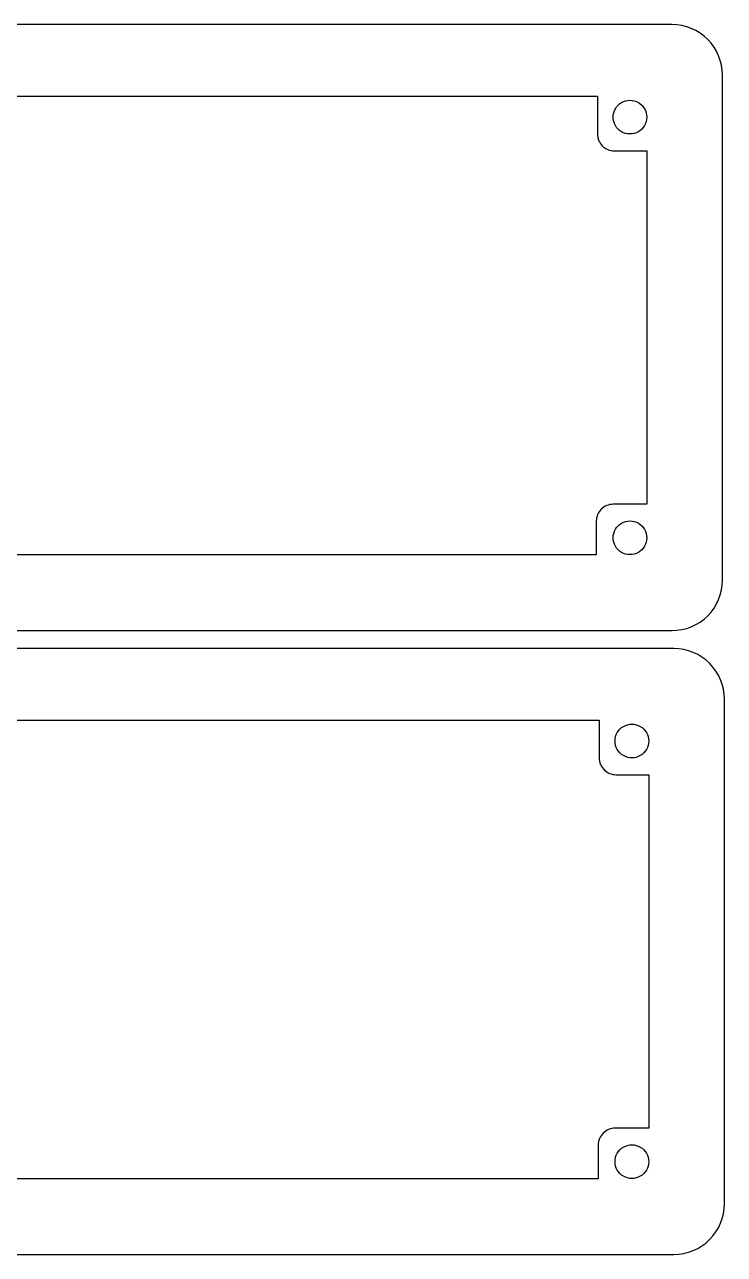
# Model space of a CAD drawing. Header units: millimetres. Extents: x 2 to 292, y 215 to 361.
# Drawn here: x 208.9 to 292.1, y 215.1 to 361.3 of the extents above; entities that cross this region are included whole.
import ezdxf

# ---------------------------------------------------------------- set-up
doc = ezdxf.new("R2010")
doc.units = ezdxf.units.MM
doc.layers.get('0').update_dxf_attribs({"linetype": 'CONTINUOUS'})

msp = doc.modelspace()

# ---------------------------------------------------------------- linework, layer by layer
for points in [[(1.79, 295.25, 0.414214), (7.79, 289.25), (285.86, 289.25, 0.414214), (291.86, 295.25), (291.86, 355.27, 0.414214), (285.86, 361.27), (7.79, 361.27, 0.414214), (1.79, 355.27)], [(2.02, 221.09, 0.414214), (8.02, 215.09), (286.09, 215.09, 0.414214), (292.09, 221.09), (292.09, 281.11, 0.414214), (286.09, 287.11), (8.02, 287.11, 0.414214), (2.02, 281.11)]]:
    msp.add_lwpolyline(points, format="xyb", close=True)
for points in [[(16.79, 352.77), (129.83, 352.77), (129.83, 348.27, 0.414213), (131.83, 346.27), (161.83, 346.27, 0.414213), (163.83, 348.27), (163.83, 352.77), (276.99, 352.77), (276.99, 348.27, 0.414214), (278.99, 346.27), (282.86, 346.27), (282.86, 304.25), (278.86, 304.25, 0.414215), (276.86, 302.25), (276.86, 298.25), (163.83, 298.25), (163.83, 302.25, 0.414213), (161.83, 304.25), (131.83, 304.25, 0.414213), (129.83, 302.25), (129.83, 298.25), (16.99, 298.25)], [(17.02, 278.61), (130.05, 278.61), (130.05, 274.11, 0.414213), (132.05, 272.11), (162.05, 272.11, 0.414213), (164.05, 274.11), (164.05, 278.61), (277.21, 278.61), (277.21, 274.11, 0.414214), (279.21, 272.11), (283.09, 272.11), (283.09, 230.09), (279.09, 230.09, 0.414215), (277.09, 228.09), (277.09, 224.09), (164.05, 224.09), (164.05, 228.09, 0.414213), (162.05, 230.09), (132.05, 230.09, 0.414213), (130.05, 228.09), (130.05, 224.09), (17.21, 224.09)]]:
    msp.add_lwpolyline(points, format="xyb")
at = {"extrusion": (0, 0, -1)}
for centre, start, end in [((-280.86, 350.28), -0.0797, 180.0797), ((-280.86, 350.27), -180.0797, 0.0797), ((-280.86, 300.28), -0.0797, 180.0797), ((-280.86, 300.27), -180.0797, 0.0797), ((-281.09, 276.12), -0.0797, 180.0797), ((-281.09, 276.11), -180.0797, 0.0797), ((-281.09, 226.12), -0.0797, 180.0797), ((-281.09, 226.11), -180.0797, 0.0797)]:
    msp.add_arc(centre, 2, start, end, dxfattribs=at)

doc.saveas('drawing.dxf')
